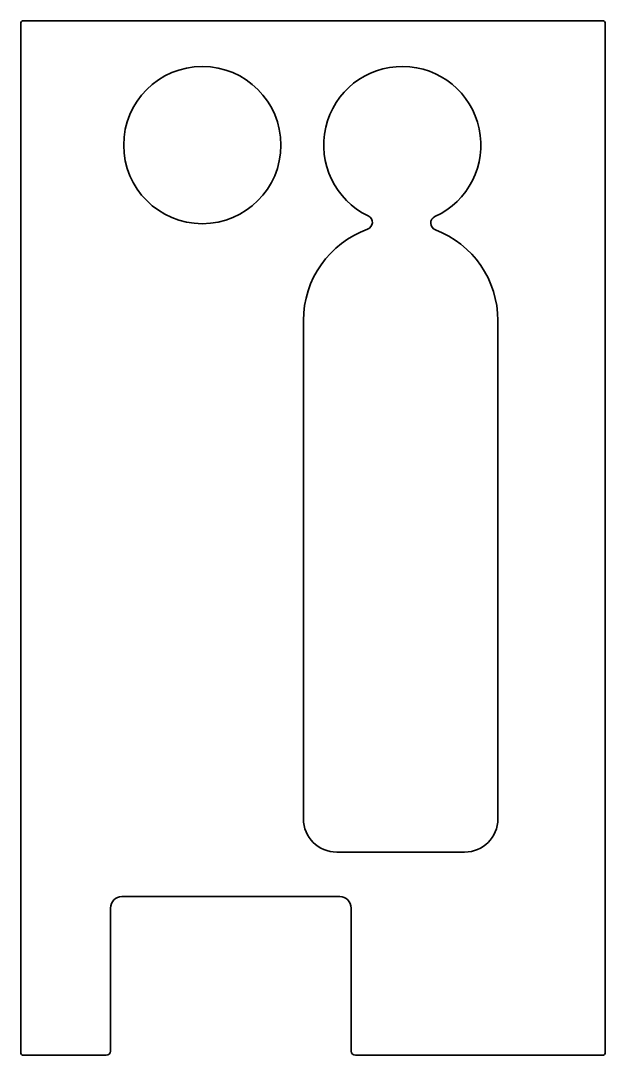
# Model space of a CAD drawing. Header units: millimetres. Extents: x 114.7 to 155.6, y 86.2 to 158.6.
import ezdxf

# ---------------------------------------------------------------- set-up
doc = ezdxf.new("R2010")
doc.units = ezdxf.units.MM
doc.header["$LTSCALE"] = 0.75
doc.layers.add('Visible', color=7, linetype='Continuous', lineweight=35)

msp = doc.modelspace()

# ---------------------------------------------------------------- linework, layer by layer
at = {"layer": 'Visible'}
for p, q in [((155.393709, 158.603192), (114.893709, 158.603192)), ((114.693709, 158.403192), (114.693709, 86.403192)), ((155.593709, 86.403192), (155.593709, 158.403192)), ((134.477709, 102.745192), (134.477709, 137.621192)), ((148.077709, 137.621192), (148.077709, 102.745192)), ((145.753709, 100.421192), (136.801709, 100.421192)), ((121.773709, 97.306992), (137.013709, 97.306992)), ((120.973709, 86.503192), (120.973709, 96.506992)), ((137.813709, 96.506992), (137.813709, 86.503192)), ((114.893709, 86.203192), (120.673709, 86.203192)), ((138.113709, 86.203192), (155.393709, 86.203192))]:
    msp.add_line(p, q, dxfattribs=at)
at = {"layer": 'Visible', "extrusion": (0, 0, -1)}
msp.add_circle((-127.398809, 149.898851), 5.5, dxfattribs=at)
at = {"layer": 'Visible'}
for centre, radius, start, end in [((114.893709, 158.403192), 0.2, 90, 180), ((155.393709, 158.403192), 0.2, 0, 90), ((138.797803, 144.487054), 0.5, 289.859399, 64.418089), ((143.881234, 144.441137), 0.5, 114.546873, 249.105563), ((114.893709, 86.403192), 0.2, 180, 270), ((120.673709, 86.503192), 0.3, 270, 0), ((138.113709, 86.503192), 0.3, 180, 270), ((155.393709, 86.403192), 0.2, 270, 0)]:
    msp.add_arc(centre, radius, start, end, dxfattribs=at)
at = {"layer": 'Visible', "extrusion": (0, 0, -1)}
for centre, radius, start, end in [((-141.388609, 149.898867), 5.5, 295.581911, 245.453127), ((-141.277709, 137.621192), 6.8, 0, 70.140601), ((-141.277709, 137.621192), 6.8, 110.894437, 180), ((-136.801709, 102.745192), 2.324, 270, 0), ((-145.753709, 102.745192), 2.324, 180, 270), ((-121.773709, 96.506992), 0.8, 0, 90), ((-137.013709, 96.506992), 0.8, 90, 180)]:
    msp.add_arc(centre, radius, start, end, dxfattribs=at)

doc.saveas('drawing.dxf')
